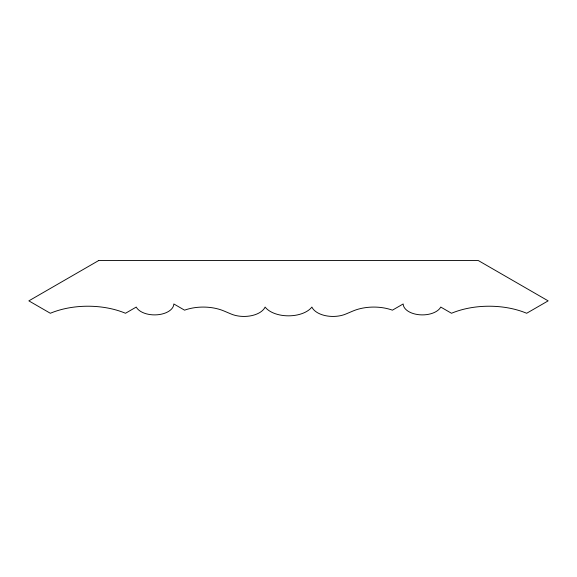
<?xml version="1.0" encoding="UTF-8"?>
<svg xmlns="http://www.w3.org/2000/svg" width="577" height="577" viewBox="0 0 577 577"><rect width="100%" height="100%" fill="white"/><g stroke="black" fill="none" stroke-linecap="round" stroke-linejoin="round"><path stroke-width="0.87" d="M98.653 260.566L28.85 300.862L50.329 313.268A63.968 36.928 0 0 1 125.505 313.268L136.244 307.065A19.221 11.1 0 0 0 157.326 314.782A19.221 11.1 0 0 0 173.828 303.964L184.568 310.166A35.147 20.289 0 0 1 223.941 310.981L231.11 314.011A21.847 12.615 0 0 0 265.11 307.065A25.597 14.778 0 0 0 288.5 315.835A25.597 14.778 0 0 0 311.89 307.065A21.847 12.615 0 0 0 345.89 314.011L353.059 310.981A35.147 20.289 0 0 1 392.432 310.166L403.172 303.964A19.221 11.1 0 0 0 419.674 314.782A19.221 11.1 0 0 0 440.756 307.065L451.495 313.268A63.968 36.928 0 0 1 526.671 313.268L548.15 300.862L478.347 260.566L98.653 260.566"/></g></svg>
